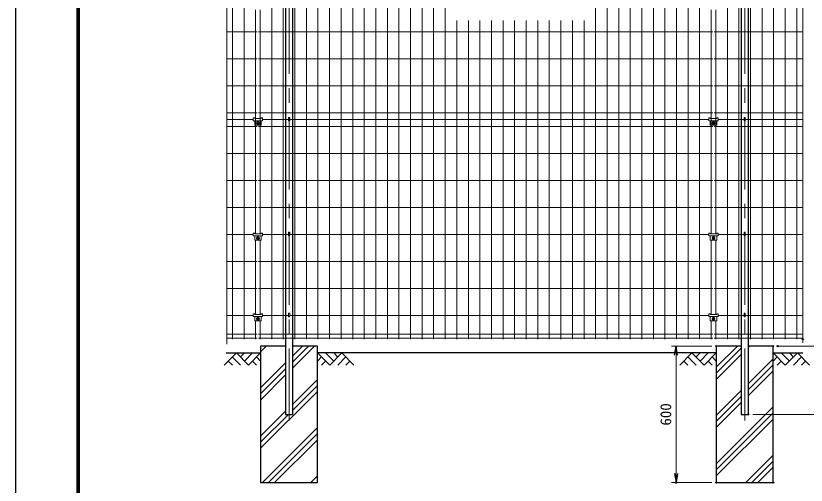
# Model space of a CAD drawing. Units: millimetres, scale not verified. Extents: x -4200 to 4200, y -2970 to 2970.
# Drawn here: x -4200 to -731, y -785 to 1278 of the extents above; entities that cross this region are included whole.
import ezdxf
from ezdxf.enums import TextEntityAlignment as Align

# ---------------------------------------------------------------- set-up
doc = ezdxf.new("R2010")
doc.units = ezdxf.units.MM
doc.header["$LTSCALE"] = 10
doc.header["$PDMODE"] = 32
doc.header["$PDSIZE"] = 5
doc.linetypes.add('USER1', pattern=[50.8, 31.75, -6.35, 6.35, -6.35])
for name, color, linetype, lineweight in [('0-1_D-BGD', 7, 'Continuous', 25), ('0-2_D-STR4', 7, 'Continuous', 25), ('0-3_D-STR-DIM', 7, 'Continuous', 13), ('0-4_D-STR3', 3, 'Continuous', 13), ('0-5_D-BMK', 2, 'USER1', 13), ('0-6_D-STR1', 1, 'Continuous', 25), ('0-7_D-STR2', 7, 'Continuous', 13), ('0-8_D-DCR-HCH', 7, 'Continuous', 13), ('0-C_D-TTL', 7, 'Continuous', 25)]:
    doc.layers.add(name, color=color, linetype=linetype, lineweight=lineweight)
doc.layers.add('0-9_0', color=7, linetype='Continuous')
doc.layers.add('0-A_Defpoints', color=7, linetype='Continuous')
doc.styles.add('ＭＳ ゴシック', font='')
doc.styles.get('ＭＳ ゴシック').set_extended_font_data('MS Gothic')

# ---------------------------------------------------------------- blocks, each defined once
blk = doc.blocks.new('_Open')
at = {"layer": '0-9_0'}
blk.add_line((-10, 1.667), (0, 0), dxfattribs=at)
blk.add_lwpolyline([(-10, -1.667), (0, 0), (-10, 0)], dxfattribs=at)

msp = doc.modelspace()

# ---------------------------------------------------------------- linework, layer by layer
at = {"layer": '0-1_D-BGD'}
for p, q in [((-3275.95, -203.62), (-3125.45, -203.62)), ((-1125.45, -203.62), (-2875.45, -203.62)), ((-875.45, -203.62), (-744.99, -203.62))]:
    msp.add_line(p, q, dxfattribs=at)
at = {"layer": '0-2_D-STR4'}
for points in [[(-3015.45, -173.62), (-3125.45, -173.62), (-3125.45, -773.62), (-2875.45, -773.62), (-2875.45, -173.62), (-2985.45, -173.62)], [(-1015.45, -173.62), (-1125.45, -173.62), (-1125.45, -773.62), (-875.45, -773.62), (-875.45, -173.62), (-985.45, -173.62)]]:
    msp.add_lwpolyline(points, dxfattribs=at)
at = {"layer": '0-3_D-STR-DIM'}
for p, q in [((-3273.97, 1848.64), (-3273.97, -164.44)), ((-744.99, 1848.64), (-744.99, -158.89)), ((-1145.45, -173.62), (-1321.85, -173.62)), ((-855.45, -173.62), (-524.99, -173.62)), ((-855.45, -173.62), (-394.99, -173.62)), ((-835.45, -173.62), (-394.99, -173.62)), ((-1301.85, -213.62), (-1301.85, -733.62)), ((-965.45, -473.62), (-394.99, -473.62)), ((-965.45, -473.62), (-261.49, -473.62)), ((-1145.45, -773.62), (-1321.85, -773.62))]:
    msp.add_line(p, q, dxfattribs=at)
at = {"layer": '0-4_D-STR3'}
for p, q in [((-3157.41, 829.18), (-3157.41, 816.38)), ((-3157.41, 829.18), (-3151.41, 829.18)), ((-3157.41, 816.38), (-3117.41, 816.38)), ((-3151.41, 816.38), (-3151.41, 797.38)), ((-3140.88, 807.38), (-3138.88, 807.38)), ((-3140.88, 806.38), (-3138.88, 806.38)), ((-3137.88, 810.38), (-3137.88, 808.38)), ((-3137.88, 803.38), (-3137.88, 805.38)), ((-3136.88, 810.38), (-3136.88, 808.38)), ((-3136.88, 803.38), (-3136.88, 805.38)), ((-3133.88, 807.38), (-3135.88, 807.38)), ((-3133.88, 806.38), (-3135.88, 806.38)), ((-3123.41, 829.18), (-3117.41, 829.18)), ((-3123.41, 829.18), (-3123.41, 826.28)), ((-3123.41, 816.38), (-3123.41, 797.38)), ((-3117.41, 829.18), (-3117.41, 816.38)), ((-3003.05, 830.04), (-3003.05, 817.88)), ((-2997.85, 830.04), (-2997.85, 817.88)), ((-1157.41, 829.18), (-1157.41, 816.38)), ((-1157.41, 816.38), (-1117.41, 816.38)), ((-1151.41, 826.28), (-1123.41, 826.28)), ((-1151.41, 816.38), (-1151.41, 797.38)), ((-1140.88, 807.38), (-1138.88, 807.38)), ((-1140.88, 806.38), (-1138.88, 806.38)), ((-1137.88, 810.38), (-1137.88, 808.38)), ((-1137.88, 803.38), (-1137.88, 805.38)), ((-1136.88, 810.38), (-1136.88, 808.38)), ((-1136.88, 803.38), (-1136.88, 805.38)), ((-1133.88, 807.38), (-1135.88, 807.38)), ((-1133.88, 806.38), (-1135.88, 806.38)), ((-1123.41, 829.18), (-1123.41, 826.28)), ((-1123.41, 829.18), (-1117.41, 829.18)), ((-1123.41, 816.38), (-1123.41, 797.38)), ((-1117.41, 829.18), (-1117.41, 816.38)), ((-1003.05, 830.04), (-1003.05, 817.88)), ((-997.85, 830.04), (-997.85, 817.88)), ((-3151.41, 797.38), (-3123.41, 797.38)), ((-1151.41, 797.38), (-1123.41, 797.38)), ((-3157.41, 323.38), (-3157.41, 310.58)), ((-3157.41, 323.38), (-3151.41, 323.38)), ((-3123.41, 323.38), (-3117.41, 323.38)), ((-3123.41, 323.38), (-3123.41, 320.48)), ((-3117.41, 323.38), (-3117.41, 310.58)), ((-3003.05, 325.44), (-3003.05, 313.28)), ((-2997.85, 325.44), (-2997.85, 313.28)), ((-1157.44, 323.38), (-1151.44, 323.38)), ((-1157.44, 323.38), (-1157.44, 310.58)), ((-1151.44, 323.38), (-1151.44, 320.48)), ((-1151.44, 320.48), (-1123.44, 320.48)), ((-1123.44, 323.38), (-1117.44, 323.38)), ((-1123.44, 323.38), (-1123.44, 320.48)), ((-1117.44, 323.38), (-1117.44, 310.58)), ((-1003.05, 325.44), (-1003.05, 313.28)), ((-997.85, 325.44), (-997.85, 313.28)), ((-3157.41, 310.58), (-3117.41, 310.58)), ((-3151.41, 310.58), (-3151.41, 291.58)), ((-3151.41, 291.58), (-3123.41, 291.58)), ((-3140.88, 301.58), (-3138.88, 301.58)), ((-3140.88, 300.58), (-3138.88, 300.58)), ((-3137.88, 304.58), (-3137.88, 302.58)), ((-3137.88, 297.58), (-3137.88, 299.58)), ((-3136.88, 304.58), (-3136.88, 302.58)), ((-3136.88, 297.58), (-3136.88, 299.58)), ((-3133.88, 301.58), (-3135.88, 301.58)), ((-3133.88, 300.58), (-3135.88, 300.58)), ((-3123.41, 310.58), (-3123.41, 291.58)), ((-1157.44, 310.58), (-1117.44, 310.58)), ((-1151.44, 310.58), (-1151.44, 291.58)), ((-1151.44, 291.58), (-1123.44, 291.58)), ((-1140.91, 301.58), (-1138.91, 301.58)), ((-1140.91, 300.58), (-1138.91, 300.58)), ((-1137.91, 304.58), (-1137.91, 302.58)), ((-1137.91, 297.58), (-1137.91, 299.58)), ((-1136.91, 304.58), (-1136.91, 302.58)), ((-1136.91, 297.58), (-1136.91, 299.58)), ((-1133.91, 301.58), (-1135.91, 301.58)), ((-1133.91, 300.58), (-1135.91, 300.58)), ((-1123.44, 310.58), (-1123.44, 291.58)), ((-3157.41, -31.32), (-3157.41, -44.12)), ((-3157.41, -31.32), (-3151.41, -31.32)), ((-3123.41, -31.32), (-3117.41, -31.32)), ((-3123.41, -31.32), (-3123.41, -34.22)), ((-3117.41, -31.32), (-3117.41, -44.12)), ((-3003.05, -30.46), (-3003.05, -42.62)), ((-2997.85, -30.46), (-2997.85, -42.62)), ((-1157.44, -31.32), (-1151.44, -31.32)), ((-1157.44, -31.32), (-1157.44, -44.12)), ((-1151.44, -31.32), (-1151.44, -34.22)), ((-1151.44, -34.22), (-1123.44, -34.22)), ((-1123.44, -31.32), (-1117.44, -31.32)), ((-1123.44, -31.32), (-1123.44, -34.22)), ((-1117.44, -31.32), (-1117.44, -44.12)), ((-1003.05, -30.46), (-1003.05, -42.62)), ((-997.85, -30.46), (-997.85, -42.62)), ((-3157.41, -44.12), (-3117.41, -44.12)), ((-3151.41, -44.12), (-3151.41, -63.12)), ((-3151.41, -63.12), (-3123.41, -63.12)), ((-3140.88, -53.12), (-3138.88, -53.12)), ((-3140.88, -54.12), (-3138.88, -54.12)), ((-3137.88, -50.12), (-3137.88, -52.12)), ((-3137.88, -57.12), (-3137.88, -55.12)), ((-3136.88, -50.12), (-3136.88, -52.12)), ((-3136.88, -57.12), (-3136.88, -55.12)), ((-3133.88, -53.12), (-3135.88, -53.12)), ((-3133.88, -54.12), (-3135.88, -54.12)), ((-3123.41, -44.12), (-3123.41, -63.12)), ((-1157.44, -44.12), (-1117.44, -44.12)), ((-1151.44, -44.12), (-1151.44, -63.12)), ((-1151.44, -63.12), (-1123.44, -63.12)), ((-1140.91, -53.12), (-1138.91, -53.12)), ((-1140.91, -54.12), (-1138.91, -54.12)), ((-1137.91, -50.12), (-1137.91, -52.12)), ((-1137.91, -57.12), (-1137.91, -55.12)), ((-1136.91, -50.12), (-1136.91, -52.12)), ((-1136.91, -57.12), (-1136.91, -55.12)), ((-1133.91, -53.12), (-1135.91, -53.12)), ((-1133.91, -54.12), (-1135.91, -54.12)), ((-1123.44, -44.12), (-1123.44, -63.12))]:
    msp.add_line(p, q, dxfattribs=at)
for points in [[(-3151.41, 829.18), (-3151.41, 826.28), (-3123.41, 826.28)], [(-1157.41, 829.18), (-1151.41, 829.18), (-1151.41, 826.28)], [(-3151.41, 323.38), (-3151.41, 320.48), (-3123.41, 320.48)], [(-3151.41, -31.32), (-3151.41, -34.22), (-3123.41, -34.22)]]:
    msp.add_lwpolyline(points, dxfattribs=at)
for centre in [(-3137.38, 806.88), (-1137.38, 806.88), (-3137.38, 301.08), (-1137.41, 301.08), (-3137.38, -53.62), (-1137.41, -53.62)]:
    msp.add_circle(centre, 6.5, dxfattribs=at)
for centre, radius, start, end in [((-3140.88, 806.88), 0.5, 90.00001, 270), ((-3138.88, 808.38), 1, 270, 0.00001), ((-3138.88, 805.38), 1, 0, 90), ((-3137.38, 810.38), 0.5, 0, 179.99999), ((-3137.38, 803.38), 0.5, 180.00002, 0.00001), ((-3135.88, 808.38), 1, 180.00001, 270), ((-3135.88, 805.38), 1, 90, 180.00001), ((-3133.88, 806.88), 0.5, 270.00049, 90.00046), ((-3000.45, 817.88), 2.6, 180, 0), ((-1140.88, 806.88), 0.5, 90.00001, 270), ((-1138.88, 808.38), 1, 270, 0.00001), ((-1138.88, 805.38), 1, 0, 90), ((-1137.38, 810.38), 0.5, 0, 179.99999), ((-1137.38, 803.38), 0.5, 180.00002, 0.00001), ((-1135.88, 808.38), 1, 180.00001, 270), ((-1135.88, 805.38), 1, 90, 180.00001), ((-1133.88, 806.88), 0.5, 270.00049, 90.00046), ((-1000.45, 817.88), 2.6, 180, 0), ((-3000.45, 313.28), 2.6, 180, 0), ((-1000.45, 313.28), 2.6, 180, 0), ((-3140.88, 301.08), 0.5, 90.00001, 270), ((-3138.88, 302.58), 1, 270, 0.00001), ((-3138.88, 299.58), 1, 0, 90), ((-3137.38, 304.58), 0.5, 0, 179.99999), ((-3137.38, 297.58), 0.5, 180.00002, 0.00001), ((-3135.88, 302.58), 1, 180.00001, 270), ((-3135.88, 299.58), 1, 90, 180.00001), ((-3133.88, 301.08), 0.5, 270.00049, 90.00046), ((-1140.91, 301.08), 0.5, 90.00001, 270), ((-1138.91, 302.58), 1, 270, 0.00001), ((-1138.91, 299.58), 1, 0, 90), ((-1137.41, 304.58), 0.5, 0, 179.99999), ((-1137.41, 297.58), 0.5, 180.00002, 0.00001), ((-1135.91, 302.58), 1, 180.00001, 270), ((-1135.91, 299.58), 1, 90, 180.00001), ((-1133.91, 301.08), 0.5, 270.00049, 90.00046), ((-3140.88, -53.62), 0.5, 90.00001, 270), ((-3138.88, -52.12), 1, 270, 0.00001), ((-3138.88, -55.12), 1, 0, 90), ((-3137.38, -50.12), 0.5, 0, 179.99999), ((-3137.38, -57.12), 0.5, 180.00002, 0.00001), ((-3135.88, -52.12), 1, 180.00001, 270), ((-3135.88, -55.12), 1, 90, 180.00001), ((-3133.88, -53.62), 0.5, 270.00049, 90.00046), ((-3000.45, -42.62), 2.6, 180, 0), ((-1140.91, -53.62), 0.5, 90.00001, 270), ((-1138.91, -52.12), 1, 270, 0.00001), ((-1138.91, -55.12), 1, 0, 90), ((-1137.41, -50.12), 0.5, 0, 179.99999), ((-1137.41, -57.12), 0.5, 180.00002, 0.00001), ((-1135.91, -52.12), 1, 180.00001, 270), ((-1135.91, -55.12), 1, 90, 180.00001), ((-1133.91, -53.62), 0.5, 270.00049, 90.00046), ((-1000.45, -42.62), 2.6, 180, 0)]:
    msp.add_arc(centre, radius, start, end, dxfattribs=at)
for centre in [(-3000.45, 830.03), (-1000.45, 830.03), (-3000.45, 325.43), (-1000.45, 325.43), (-3000.45, -30.47), (-1000.45, -30.47)]:
    msp.add_ellipse(centre, major_axis=(-2.6, 0), ratio=0.649974, start_param=3.1415927, end_param=6.2831853, dxfattribs=at)
at = {"layer": '0-5_D-BMK'}
for p, q in [((-3000.45, 1848.64), (-3000.45, -503.62)), ((-1000.45, 1848.64), (-1000.45, -503.62))]:
    msp.add_line(p, q, dxfattribs=at)
at = {"layer": '0-6_D-STR1'}
for p, q in [((-3015.45, 1754.38), (-3015.45, -473.62)), ((-2985.45, 1754.38), (-2985.45, -473.62)), ((-1015.45, 1754.38), (-1015.45, -473.62)), ((-985.45, 1754.38), (-985.45, -473.62)), ((-3015.45, -473.62), (-2985.45, -473.62)), ((-1015.45, -473.62), (-985.45, -473.62))]:
    msp.add_line(p, q, dxfattribs=at)
at = {"layer": '0-7_D-STR2'}
for p, q in [((-3248.97, 1826.38), (-3248.97, -143.62)), ((-3198.2, 1826.38), (-3198.2, -143.62)), ((-3076.63, 1826.38), (-3076.63, -143.62)), ((-3025.86, 1826.38), (-3025.86, -143.62)), ((-2975.09, 1826.38), (-2975.09, -143.62)), ((-2924.32, 1826.38), (-2924.32, -143.62)), ((-2873.55, 1826.38), (-2873.55, -143.62)), ((-2822.78, 1826.38), (-2822.78, -143.62)), ((-2772.01, 1826.38), (-2772.01, -143.62)), ((-2721.24, 1826.38), (-2721.24, -143.62)), ((-2670.47, 1826.38), (-2670.47, -143.62)), ((-2619.7, 1826.38), (-2619.7, -143.62)), ((-2568.94, 1826.38), (-2568.94, -143.62)), ((-2518.17, 1826.38), (-2518.17, -143.62)), ((-2467.4, 1826.38), (-2467.4, -143.62)), ((-2416.63, 1826.38), (-2416.63, -143.62)), ((-2365.86, 1826.38), (-2365.86, -143.62)), ((-2315.09, 1826.38), (-2315.09, -143.62)), ((-1655.09, 1826.38), (-1655.09, -143.62)), ((-1604.32, 1826.38), (-1604.32, -143.62)), ((-1553.55, 1826.38), (-1553.55, -143.62)), ((-1502.78, 1826.38), (-1502.78, -143.62)), ((-1452.01, 1826.38), (-1452.01, -143.62)), ((-1401.24, 1826.38), (-1401.24, -143.62)), ((-1350.47, 1826.38), (-1350.47, -143.62)), ((-1299.7, 1826.38), (-1299.7, -143.62)), ((-1248.94, 1826.38), (-1248.94, -143.62)), ((-1198.17, 1826.38), (-1198.17, -143.62)), ((-1076.63, 1826.38), (-1076.63, -143.62)), ((-1025.86, 1826.38), (-1025.86, -143.62)), ((-975.09, 1826.38), (-975.09, -143.62)), ((-924.32, 1826.38), (-924.32, -143.62)), ((-873.55, 1826.38), (-873.55, -143.62)), ((-822.78, 1826.38), (-822.78, -143.62)), ((-772.01, 1826.38), (-772.01, -143.62)), ((-3147.43, 1303.88), (-3147.43, 320.48)), ((-3127.4, 1303.88), (-3127.4, 320.48)), ((-1147.4, 1303.88), (-1147.4, 320.48)), ((-1127.4, 1303.88), (-1127.4, 320.48)), ((-2264.32, 1257.45), (-2264.32, -143.62)), ((-2213.55, 1257.45), (-2213.55, -143.62)), ((-2162.78, 1257.45), (-2162.78, -143.62)), ((-2112.01, 1257.45), (-2112.01, -143.62)), ((-2061.24, 1257.45), (-2061.24, -143.62)), ((-2010.47, 1257.45), (-2010.47, -143.62)), ((-1959.7, 1257.45), (-1959.7, -143.62)), ((-1908.94, 1257.45), (-1908.94, -143.62)), ((-1858.17, 1257.45), (-1858.17, -143.62)), ((-1807.4, 1257.45), (-1807.4, -143.62)), ((-1756.63, 1257.45), (-1756.63, -143.62)), ((-1705.86, 1257.45), (-1705.86, -143.62)), ((-3140.43, 1207.8), (-3273.97, 1207.8)), ((-1140.4, 1207.8), (-3134.4, 1207.8)), ((-744.99, 1207.8), (-1134.4, 1207.8)), ((-3140.43, 1089.16), (-3273.97, 1089.16)), ((-1140.4, 1089.16), (-3134.4, 1089.16)), ((-744.99, 1089.16), (-1134.4, 1089.16)), ((-3140.43, 970.52), (-3273.97, 970.52)), ((-1140.4, 970.52), (-3134.4, 970.52)), ((-744.99, 970.52), (-1134.4, 970.52)), ((-3140.43, 851.87), (-3273.97, 851.87)), ((-1140.4, 851.87), (-3134.4, 851.87)), ((-744.99, 851.87), (-1134.4, 851.87)), ((-3157.41, 821.88), (-3273.97, 821.88)), ((-3003.05, 821.88), (-3117.41, 821.88)), ((-1157.41, 821.88), (-2997.85, 821.88)), ((-1003.05, 821.88), (-1117.41, 821.88)), ((-1003.05, 821.88), (-1117.41, 821.88)), ((-744.99, 821.88), (-997.85, 821.88)), ((-3140.43, 791.87), (-3273.97, 791.87)), ((-1140.4, 791.87), (-3134.4, 791.87)), ((-744.99, 791.87), (-1134.4, 791.87)), ((-3140.43, 673.23), (-3273.97, 673.23)), ((-1140.4, 673.23), (-3134.4, 673.23)), ((-744.99, 673.23), (-1134.4, 673.23)), ((-3140.43, 554.59), (-3273.97, 554.59)), ((-1140.4, 554.59), (-3134.4, 554.59)), ((-744.99, 554.59), (-1134.4, 554.59)), ((-3140.43, 435.95), (-3273.97, 435.95)), ((-1140.4, 435.95), (-3134.4, 435.95)), ((-744.99, 435.95), (-1134.4, 435.95)), ((-3157.41, 317.3), (-3273.97, 317.3)), ((-1157.44, 317.3), (-3117.41, 317.3)), ((-744.99, 317.3), (-1117.44, 317.3)), ((-3147.43, 291.58), (-3147.43, -34.22)), ((-3127.4, 291.58), (-3127.4, -34.22)), ((-1147.4, 291.58), (-1147.4, -34.22)), ((-1127.4, 291.58), (-1127.4, -34.22)), ((-3140.43, 198.66), (-3273.97, 198.66)), ((-1140.4, 198.66), (-3134.4, 198.66)), ((-744.99, 198.66), (-1134.4, 198.66)), ((-3140.43, 80.02), (-3273.97, 80.02)), ((-1140.4, 80.02), (-3134.4, 80.02)), ((-744.99, 80.02), (-1134.4, 80.02)), ((-3157.41, -38.62), (-3273.97, -38.62)), ((-3147.43, -63.12), (-3147.43, -143.62)), ((-3127.4, -63.12), (-3127.4, -143.62)), ((-3003.05, -38.62), (-3117.41, -38.62)), ((-1157.44, -38.62), (-2997.85, -38.62)), ((-1147.4, -63.12), (-1147.4, -143.62)), ((-1127.4, -63.12), (-1127.4, -143.62)), ((-1003.05, -38.62), (-1117.44, -38.62)), ((-1003.05, -38.62), (-1117.44, -38.62)), ((-744.99, -38.62), (-997.85, -38.62)), ((-3140.41, -120.6), (-3273.97, -120.6)), ((-3140.41, -138.22), (-3273.97, -138.22)), ((-1140.4, -120.6), (-3134.41, -120.6)), ((-1140.4, -138.22), (-3134.41, -138.22)), ((-744.99, -120.6), (-1134.41, -120.6)), ((-744.99, -138.22), (-1134.41, -138.22))]:
    msp.add_line(p, q, dxfattribs=at)
at = {"layer": '0-8_D-DCR-HCH'}
for p, q in [((-3231.88, -203.62), (-3285.09, -256.84)), ((-3231.88, -203.62), (-3178.67, -256.84)), ((-3214.14, -221.36), (-3196.4, -203.62)), ((-3196.4, -239.1), (-3160.93, -203.62)), ((-3178.67, -256.84), (-3125.45, -203.62)), ((-3125.45, -198.4), (-3100.68, -173.62)), ((-2985.45, -270.53), (-2888.55, -173.62)), ((-2985.45, -244.01), (-2915.07, -173.62)), ((-2985.45, -217.5), (-2941.58, -173.62)), ((-2822.24, -256.84), (-2875.45, -203.62)), ((-2804.5, -239.1), (-2839.98, -203.62)), ((-2769.03, -203.62), (-2822.24, -256.84)), ((-2786.67, -221.45), (-2804.5, -203.62)), ((-2769.03, -203.62), (-2715.82, -256.84)), ((-1231.88, -203.62), (-1285.09, -256.84)), ((-1231.88, -203.62), (-1178.67, -256.84)), ((-1214.14, -221.36), (-1196.4, -203.62)), ((-1196.4, -239.1), (-1160.93, -203.62)), ((-1178.67, -256.84), (-1125.45, -203.62)), ((-1125.45, -266.69), (-1032.39, -173.62)), ((-1125.45, -293.2), (-1015.45, -183.2)), ((-985.45, -179.72), (-979.36, -173.62)), ((-822.24, -256.84), (-875.45, -203.62)), ((-804.5, -239.1), (-839.98, -203.62)), ((-769.03, -203.62), (-822.24, -256.84)), ((-786.67, -221.45), (-804.5, -203.62)), ((-769.03, -203.62), (-715.82, -256.84)), ((-3267.35, -239.1), (-3249.53, -256.84)), ((-3249.62, -221.36), (-3213.98, -256.84)), ((-3160.93, -239.1), (-3143.11, -256.84)), ((-3143.19, -221.36), (-3125.45, -239.02)), ((-2857.72, -221.36), (-2875.45, -239.02)), ((-2839.98, -239.1), (-2857.8, -256.84)), ((-2751.29, -221.36), (-2786.93, -256.84)), ((-2733.56, -239.1), (-2751.37, -256.84)), ((-1267.35, -239.1), (-1249.53, -256.84)), ((-1249.62, -221.36), (-1213.98, -256.84)), ((-1160.93, -239.1), (-1143.11, -256.84)), ((-1143.19, -221.36), (-1125.45, -239.02)), ((-1125.45, -319.72), (-1015.45, -209.72)), ((-985.45, -338.82), (-875.45, -228.82)), ((-857.72, -221.36), (-875.45, -239.02)), ((-839.98, -239.1), (-857.8, -256.84)), ((-751.29, -221.36), (-786.93, -256.84)), ((-733.56, -239.1), (-751.37, -256.84)), ((-3125.45, -357.5), (-3015.45, -247.5)), ((-3125.45, -384.01), (-3015.45, -274.01)), ((-985.45, -365.33), (-875.45, -255.33)), ((-3125.45, -410.53), (-3015.45, -300.53)), ((-985.45, -391.85), (-875.45, -281.85)), ((-2985.45, -429.63), (-2875.45, -319.63)), ((-2985.45, -456.15), (-2875.45, -346.15)), ((-3125.45, -622.66), (-2875.45, -372.66)), ((-1125.45, -478.82), (-1015.45, -368.82)), ((-1125.45, -505.33), (-1015.45, -395.33)), ((-1125.45, -531.85), (-1015.45, -421.85)), ((-1125.45, -690.95), (-875.45, -440.95)), ((-3125.45, -569.63), (-3015.45, -459.63)), ((-3125.45, -596.15), (-3002.93, -473.62)), ((-1125.45, -717.47), (-875.45, -467.47)), ((-1125.45, -743.98), (-875.45, -493.98)), ((-3117.32, -773.62), (-2875.45, -531.76)), ((-3090.8, -773.62), (-2875.45, -558.28)), ((-3064.28, -773.62), (-2875.45, -584.79)), ((-996, -773.62), (-875.45, -653.08)), ((-969.48, -773.62), (-875.45, -679.6)), ((-942.96, -773.62), (-875.45, -706.11)), ((-2905.19, -773.62), (-2875.45, -743.89)), ((-2878.67, -773.62), (-2875.45, -770.41))]:
    msp.add_line(p, q, dxfattribs=at)
at = {"layer": '0-A_Defpoints'}
for p in [(-1125.45, -173.62), (-875.45, -173.62), (-855.45, -173.62), (-744.99, -143.62), (-985.45, -473.62), (-1301.85, -773.62), (-1125.45, -773.62), (-875.45, -773.62)]:
    msp.add_point(p, dxfattribs=at)
at = {"layer": '0-C_D-TTL', "color": 2}
msp.add_lwpolyline([(-4200, 2970), (4200, 2970), (4200, -2970), (-4200, -2970)], close=True, dxfattribs=at)
at = {"layer": '0-C_D-TTL'}
for points in [[(-3930, 2750), (3930, 2750), (3930, -2750), (-3930, -2750)], [(-3927.5, 2747.5), (3927.5, 2747.5), (3927.5, -2747.5), (-3927.5, -2747.5)], [(-3925, 2745), (3925, 2745), (3925, -2745), (-3925, -2745)], [(-3922.5, 2742.5), (3922.5, 2742.5), (3922.5, -2742.5), (-3922.5, -2742.5)], [(-3920, 2740), (3920, 2740), (3920, -2740), (-3920, -2740)]]:
    msp.add_lwpolyline(points, close=True, dxfattribs=at)

# ---------------------------------------------------------------- block references
at = {"layer": '0-3_D-STR-DIM', "xscale": 4, "yscale": 4}
for p, rotation in [((-1301.85, -173.62), 90), ((-1301.85, -773.62), 270)]:
    msp.add_blockref('_Open', p, dxfattribs=dict(at, rotation=rotation))

# ---------------------------------------------------------------- texts
at = {"layer": '0-3_D-STR-DIM', "style": 'ＭＳ ゴシック'}
msp.add_text('600', height=48.09, rotation=90, dxfattribs=at).set_placement((-1308.6, -522.87), align=Align.BOTTOM_LEFT)

doc.saveas('drawing.dxf')
